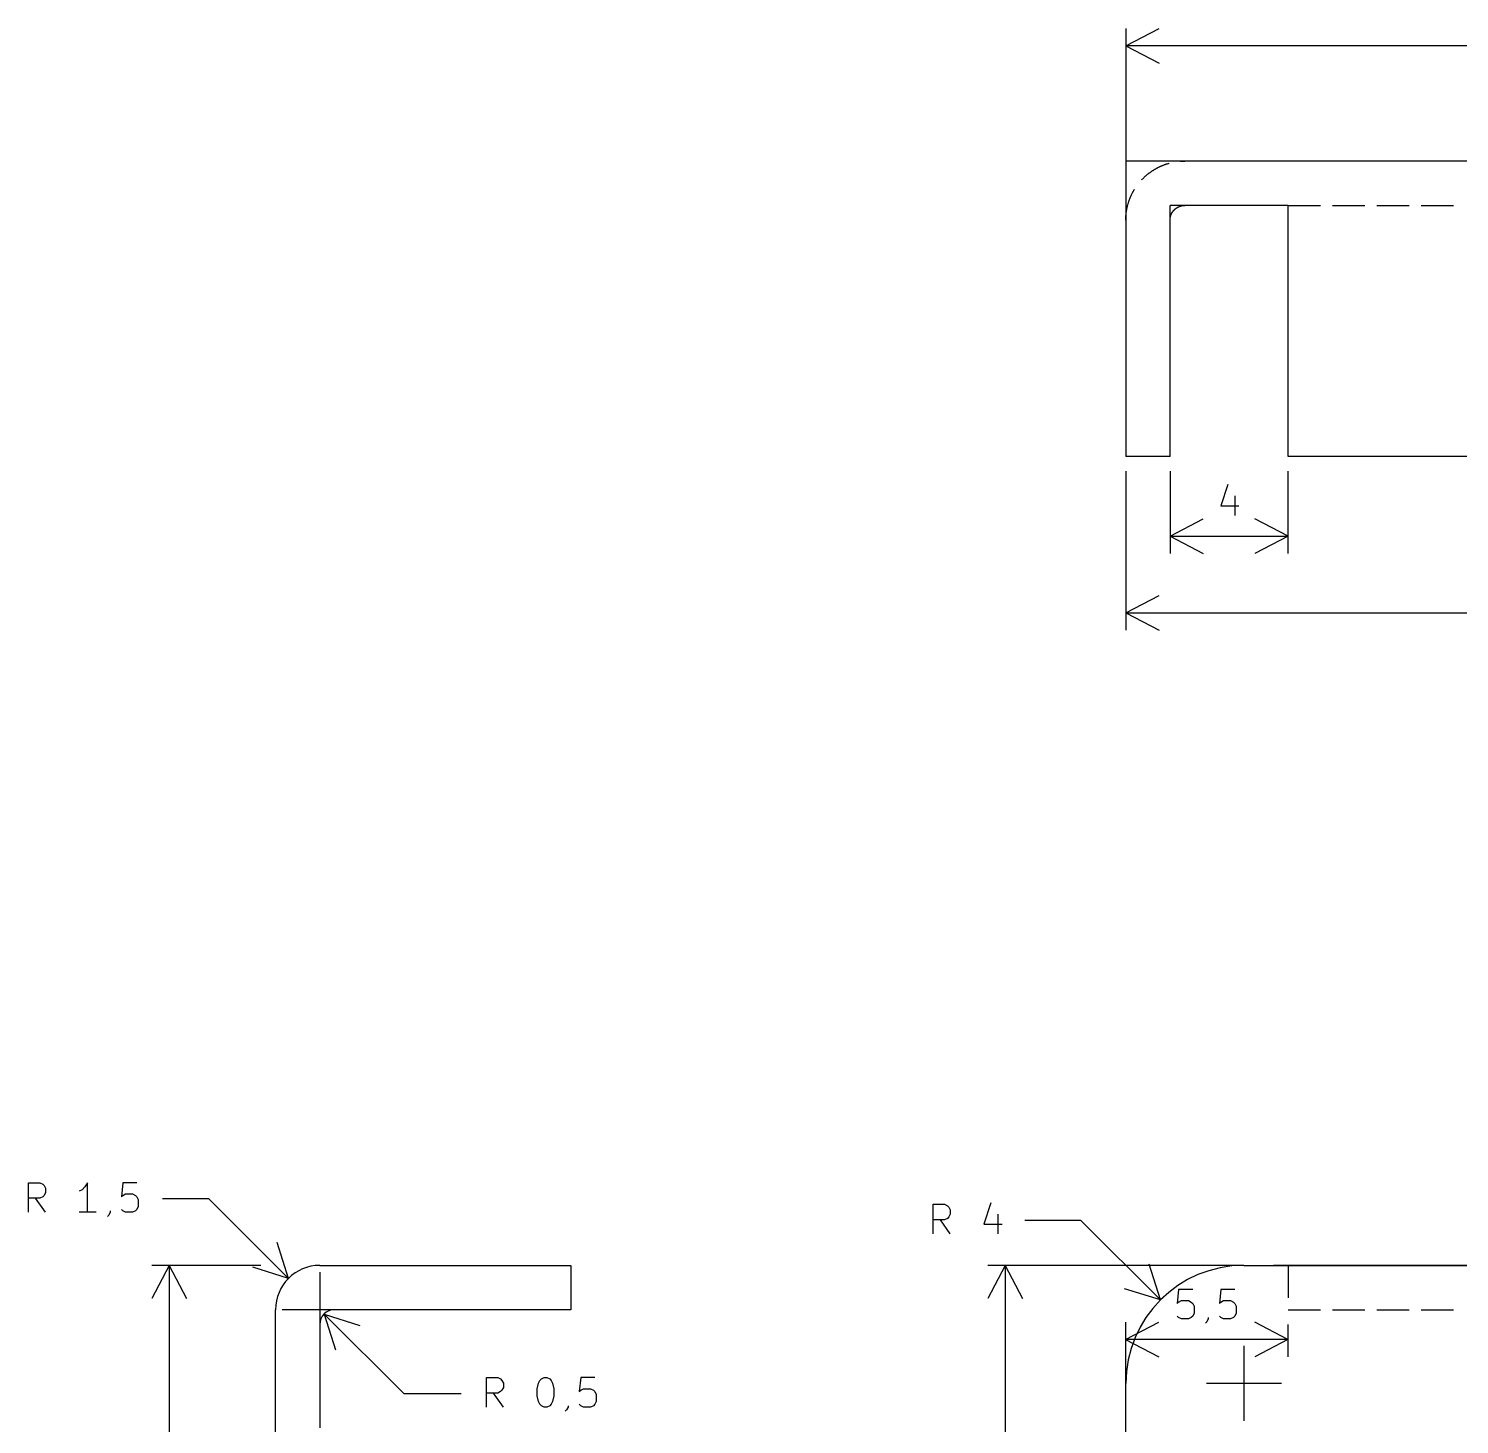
# Model space of a CAD drawing. Header units: millimetres. Extents: x 132 to 491, y -200 to -1.
# Drawn here: x 134.14 to 182.6, y -53.69 to -6.41 of the extents above; entities that cross this region are included whole.
import ezdxf

# ---------------------------------------------------------------- set-up
doc = ezdxf.new("R2010")
doc.units = ezdxf.units.MM
doc.layers.add('User.3', color=254, linetype='CONTINUOUS', true_color=0xb4dbd2)
doc.layers.add('User.4', color=57, linetype='CONTINUOUS', true_color=0x484848)

msp = doc.modelspace()

# ---------------------------------------------------------------- linework, layer by layer
at = {"layer": 'User.3', "linetype": 'CONTINUOUS'}
for p, q in [((171.3, -7), (172.426504, -6.413579)), ((171.3, -6.41358), (171.3, -15.4)), ((297.3, -7), (171.3, -7)), ((171.3, -7), (172.426504, -7.586421)), ((171.3, -10.9), (171.3, -20.9)), ((423.3, -10.9), (171.3, -10.9)), ((172.329521, -11.151237), (172.344819, -11.142835)), ((172.344819, -11.142835), (172.360189, -11.134567)), ((172.360189, -11.134567), (172.375631, -11.126433)), ((172.375631, -11.126433), (172.391143, -11.118434)), ((172.391143, -11.118434), (172.406725, -11.11057)), ((172.406725, -11.11057), (172.422374, -11.102843)), ((172.422374, -11.102843), (172.438091, -11.095253)), ((172.438091, -11.095253), (172.453873, -11.0878)), ((172.453873, -11.0878), (172.469719, -11.080485)), ((172.469719, -11.080485), (172.485629, -11.073309)), ((172.485629, -11.073309), (172.5016, -11.066272)), ((172.5016, -11.066272), (172.517633, -11.059375)), ((172.517633, -11.059375), (172.533725, -11.052617)), ((172.533725, -11.052617), (172.549875, -11.046001)), ((172.549875, -11.046001), (172.566083, -11.039525)), ((172.566083, -11.039525), (172.582346, -11.033192)), ((172.582346, -11.033192), (172.598664, -11.027)), ((172.598664, -11.027), (172.615036, -11.020951)), ((172.615036, -11.020951), (172.63146, -11.015045)), ((172.63146, -11.015045), (172.647934, -11.009283)), ((172.647934, -11.009283), (172.664458, -11.003665)), ((172.664458, -11.003665), (172.681031, -10.998191)), ((172.681031, -10.998191), (172.697651, -10.992862)), ((172.697651, -10.992862), (172.714316, -10.987678)), ((172.714316, -10.987678), (172.731027, -10.98264)), ((172.731027, -10.98264), (172.74778, -10.977748)), ((172.74778, -10.977748), (172.764576, -10.973002)), ((172.764576, -10.973002), (172.765002, -10.972884)), ((173.158526, -10.90501), (173.17594, -10.903851)), ((173.17594, -10.903851), (173.193365, -10.902845)), ((173.193365, -10.902845), (173.210797, -10.90199)), ((173.210797, -10.90199), (173.228236, -10.901288)), ((173.228236, -10.901288), (173.24568, -10.900738)), ((173.24568, -10.900738), (173.263129, -10.90034)), ((173.263129, -10.90034), (173.280581, -10.900094)), ((173.280581, -10.900094), (173.298034, -10.900001)), ((173.298034, -10.900001), (173.3, -10.9)), ((171.836622, -11.536722), (171.848575, -11.524004)), ((171.848575, -11.524004), (171.860638, -11.511391)), ((171.860638, -11.511391), (171.87281, -11.498883)), ((171.87281, -11.498883), (171.885091, -11.486482)), ((171.885091, -11.486482), (171.89748, -11.474188)), ((171.89748, -11.474188), (171.909976, -11.462004)), ((171.909976, -11.462004), (171.922578, -11.449928)), ((171.922578, -11.449928), (171.935284, -11.437963)), ((171.935284, -11.437963), (171.948095, -11.42611)), ((171.948095, -11.42611), (171.961008, -11.414368)), ((171.961008, -11.414368), (171.974024, -11.40274)), ((171.974024, -11.40274), (171.98714, -11.391226)), ((171.98714, -11.391226), (172.000356, -11.379827)), ((172.000356, -11.379827), (172.013672, -11.368543)), ((172.013672, -11.368543), (172.027085, -11.357376)), ((172.027085, -11.357376), (172.040595, -11.346327)), ((172.040595, -11.346327), (172.054201, -11.335396)), ((172.054201, -11.335396), (172.067902, -11.324584)), ((172.067902, -11.324584), (172.081697, -11.313892)), ((172.081697, -11.313892), (172.095585, -11.303321)), ((172.095585, -11.303321), (172.109564, -11.292871)), ((172.109564, -11.292871), (172.123634, -11.282544)), ((172.123634, -11.282544), (172.137794, -11.27234)), ((172.137794, -11.27234), (172.152042, -11.26226)), ((172.152042, -11.26226), (172.166377, -11.252305)), ((172.166377, -11.252305), (172.180799, -11.242475)), ((172.180799, -11.242475), (172.195306, -11.232771)), ((172.195306, -11.232771), (172.209898, -11.223195)), ((172.209898, -11.223195), (172.224572, -11.213746)), ((172.224572, -11.213746), (172.239328, -11.204425)), ((172.239328, -11.204425), (172.254165, -11.195234)), ((172.254165, -11.195234), (172.269081, -11.186172)), ((172.269081, -11.186172), (172.284076, -11.177241)), ((172.284076, -11.177241), (172.299149, -11.168441)), ((172.299149, -11.168441), (172.314297, -11.159773)), ((172.314297, -11.159773), (172.329521, -11.151237)), ((171.45899, -12.118538), (171.46588, -12.102502)), ((171.46588, -12.102502), (171.472909, -12.086527)), ((171.472909, -12.086527), (171.480077, -12.070614)), ((171.480077, -12.070614), (171.487384, -12.054763)), ((171.487384, -12.054763), (171.494829, -12.038978)), ((171.494829, -12.038978), (171.502412, -12.023258)), ((171.502412, -12.023258), (171.510131, -12.007604)), ((171.510131, -12.007604), (171.517987, -11.992019)), ((171.517987, -11.992019), (171.525978, -11.976503)), ((171.525978, -11.976503), (171.534105, -11.961057)), ((171.534105, -11.961057), (171.542366, -11.945682)), ((171.542366, -11.945682), (171.550761, -11.930381)), ((171.550761, -11.930381), (171.559289, -11.915153)), ((171.559289, -11.915153), (171.567949, -11.9)), ((171.567949, -11.9), (171.576742, -11.884923)), ((171.576742, -11.884923), (171.585665, -11.869924)), ((171.585665, -11.869924), (171.59472, -11.855003)), ((171.59472, -11.855003), (171.594951, -11.854626)), ((171.321968, -12.604381), (171.324623, -12.587131)), ((171.324623, -12.587131), (171.327429, -12.569905)), ((171.327429, -12.569905), (171.330384, -12.552704)), ((171.330384, -12.552704), (171.33349, -12.535529)), ((171.33349, -12.535529), (171.336746, -12.518382)), ((171.336746, -12.518382), (171.340151, -12.501264)), ((171.340151, -12.501264), (171.343705, -12.484177)), ((171.343705, -12.484177), (171.347408, -12.467121)), ((171.347408, -12.467121), (171.35126, -12.450098)), ((171.35126, -12.450098), (171.35526, -12.433109)), ((171.35526, -12.433109), (171.359409, -12.416156)), ((171.359409, -12.416156), (171.363705, -12.39924)), ((171.363705, -12.39924), (171.368148, -12.382362)), ((171.368148, -12.382362), (171.372739, -12.365523)), ((171.372739, -12.365523), (171.377477, -12.348725)), ((171.377477, -12.348725), (171.382361, -12.331969)), ((171.382361, -12.331969), (171.38739, -12.315257)), ((171.38739, -12.315257), (171.392566, -12.298588)), ((171.392566, -12.298588), (171.397887, -12.281966)), ((171.397887, -12.281966), (171.403353, -12.265391)), ((171.403353, -12.265391), (171.408963, -12.248864)), ((171.408963, -12.248864), (171.414717, -12.232386)), ((171.414717, -12.232386), (171.420615, -12.21596)), ((171.420615, -12.21596), (171.426656, -12.199585)), ((171.426656, -12.199585), (171.432839, -12.183264)), ((171.432839, -12.183264), (171.439165, -12.166998)), ((171.439165, -12.166998), (171.445632, -12.150787)), ((171.445632, -12.150787), (171.452241, -12.134633)), ((171.452241, -12.134633), (171.45899, -12.118538)), ((172.8, -20.9), (172.8, -12.4)), ((176.8, -12.4), (172.8, -12.4)), ((172.898072, -12.602589), (172.900682, -12.599092)), ((172.900682, -12.599092), (172.903323, -12.595619)), ((172.903323, -12.595619), (172.905995, -12.592169)), ((172.905995, -12.592169), (172.908696, -12.588743)), ((172.908696, -12.588743), (172.911427, -12.58534)), ((172.911427, -12.58534), (172.914188, -12.581961)), ((172.914188, -12.581961), (172.916978, -12.578606)), ((172.916978, -12.578606), (172.919797, -12.575276)), ((172.919797, -12.575276), (172.922645, -12.57197)), ((172.922645, -12.57197), (172.925522, -12.56869)), ((172.925522, -12.56869), (172.928428, -12.565435)), ((172.928428, -12.565435), (172.931361, -12.562205)), ((172.931361, -12.562205), (172.934323, -12.559001)), ((172.934323, -12.559001), (172.937313, -12.555823)), ((172.937313, -12.555823), (172.94033, -12.552671)), ((172.94033, -12.552671), (172.943375, -12.549545)), ((172.943375, -12.549545), (172.946447, -12.546447)), ((172.946447, -12.546447), (172.949545, -12.543375)), ((172.949545, -12.543375), (172.952671, -12.54033)), ((172.952671, -12.54033), (172.955823, -12.537313)), ((172.955823, -12.537313), (172.959001, -12.534323)), ((172.959001, -12.534323), (172.962205, -12.531361)), ((172.962205, -12.531361), (172.965435, -12.528428)), ((172.965435, -12.528428), (172.96869, -12.525522)), ((172.96869, -12.525522), (172.97197, -12.522645)), ((172.97197, -12.522645), (172.975276, -12.519797)), ((172.975276, -12.519797), (172.978606, -12.516978)), ((172.978606, -12.516978), (172.981961, -12.514188)), ((172.981961, -12.514188), (172.98534, -12.511427)), ((172.98534, -12.511427), (172.988743, -12.508696)), ((172.988743, -12.508696), (172.992169, -12.505995)), ((172.992169, -12.505995), (172.995619, -12.503323)), ((172.995619, -12.503323), (172.999092, -12.500682)), ((172.999092, -12.500682), (173.002589, -12.498072)), ((173.002589, -12.498072), (173.006107, -12.495492)), ((173.006107, -12.495492), (173.009649, -12.492942)), ((173.009649, -12.492942), (173.013212, -12.490424)), ((173.013212, -12.490424), (173.016797, -12.487937)), ((173.016797, -12.487937), (173.020404, -12.485481)), ((173.020404, -12.485481), (173.024032, -12.483057)), ((173.024032, -12.483057), (173.02768, -12.480665)), ((173.02768, -12.480665), (173.03135, -12.478304)), ((173.03135, -12.478304), (173.03504, -12.475976)), ((173.03504, -12.475976), (173.038751, -12.47368)), ((173.038751, -12.47368), (173.042481, -12.471416)), ((173.042481, -12.471416), (173.046231, -12.469185)), ((173.046231, -12.469185), (173.05, -12.466987)), ((173.05, -12.466987), (173.053788, -12.464822)), ((173.053788, -12.464822), (173.057595, -12.46269)), ((173.057595, -12.46269), (173.061421, -12.460591)), ((173.061421, -12.460591), (173.065264, -12.458526)), ((173.065264, -12.458526), (173.069126, -12.456495)), ((173.069126, -12.456495), (173.073005, -12.454497)), ((173.073005, -12.454497), (173.076901, -12.452533)), ((173.076901, -12.452533), (173.080814, -12.450603)), ((173.080814, -12.450603), (173.084744, -12.448707)), ((173.084744, -12.448707), (173.088691, -12.446846)), ((173.088691, -12.446846), (173.092653, -12.445019)), ((173.092653, -12.445019), (173.096632, -12.443227)), ((173.096632, -12.443227), (173.100625, -12.44147)), ((173.100625, -12.44147), (173.104634, -12.439748)), ((173.104634, -12.439748), (173.108658, -12.43806)), ((173.108658, -12.43806), (173.112697, -12.436408)), ((173.112697, -12.436408), (173.116749, -12.434791)), ((173.116749, -12.434791), (173.120816, -12.43321)), ((173.120816, -12.43321), (173.124896, -12.431664)), ((173.124896, -12.431664), (173.12899, -12.430154)), ((173.12899, -12.430154), (173.133097, -12.428679)), ((173.133097, -12.428679), (173.137216, -12.427241)), ((173.137216, -12.427241), (173.141348, -12.425838)), ((173.141348, -12.425838), (173.145492, -12.424472)), ((173.145492, -12.424472), (173.149647, -12.423142)), ((173.149647, -12.423142), (173.153814, -12.421848)), ((173.153814, -12.421848), (173.157992, -12.42059)), ((173.157992, -12.42059), (173.162181, -12.419369)), ((173.162181, -12.419369), (173.166381, -12.418185)), ((173.166381, -12.418185), (173.17059, -12.417037)), ((173.17059, -12.417037), (173.17481, -12.415926)), ((173.17481, -12.415926), (173.179039, -12.414852)), ((173.179039, -12.414852), (173.183277, -12.413815)), ((173.183277, -12.413815), (173.187524, -12.412815)), ((173.187524, -12.412815), (173.19178, -12.411852)), ((173.19178, -12.411852), (173.196044, -12.410926)), ((173.196044, -12.410926), (173.200316, -12.410038)), ((173.200316, -12.410038), (173.204596, -12.409186)), ((173.204596, -12.409186), (173.208882, -12.408373)), ((173.208882, -12.408373), (173.213176, -12.407596)), ((173.213176, -12.407596), (173.217476, -12.406857)), ((173.217476, -12.406857), (173.221783, -12.406156)), ((173.221783, -12.406156), (173.226095, -12.405492)), ((173.226095, -12.405492), (173.230413, -12.404866)), ((173.230413, -12.404866), (173.234737, -12.404278)), ((173.234737, -12.404278), (173.239065, -12.403727)), ((173.239065, -12.403727), (173.243398, -12.403214)), ((173.243398, -12.403214), (173.247736, -12.402739)), ((173.247736, -12.402739), (173.252077, -12.402302)), ((173.252077, -12.402302), (173.256422, -12.401903)), ((173.256422, -12.401903), (173.26077, -12.401541)), ((173.26077, -12.401541), (173.265122, -12.401218)), ((173.265122, -12.401218), (173.269476, -12.400933)), ((173.269476, -12.400933), (173.273832, -12.400685)), ((173.273832, -12.400685), (173.27819, -12.400476)), ((173.27819, -12.400476), (173.28255, -12.400305)), ((173.28255, -12.400305), (173.286912, -12.400171)), ((173.286912, -12.400171), (173.291274, -12.400076)), ((173.291274, -12.400076), (173.295637, -12.400019)), ((173.295637, -12.400019), (173.3, -12.4)), ((176.8, -12.4), (177.9, -12.4)), ((176.8, -20.9), (176.8, -12.4)), ((178.3, -12.4), (179.4, -12.4)), ((179.8, -12.4), (180.9, -12.4)), ((181.3, -12.4), (182.4, -12.4)), ((171.3, -12.9), (171.300076, -12.882547)), ((171.300076, -12.882547), (171.300305, -12.865095)), ((171.300305, -12.865095), (171.300685, -12.847646)), ((171.300685, -12.847646), (171.301218, -12.830201)), ((171.301218, -12.830201), (171.301904, -12.812761)), ((171.301904, -12.812761), (171.302741, -12.795328)), ((171.302741, -12.795328), (171.30373, -12.777903)), ((171.30373, -12.777903), (171.304872, -12.760487)), ((171.304872, -12.760487), (171.306165, -12.743082)), ((171.306165, -12.743082), (171.307611, -12.725689)), ((171.307611, -12.725689), (171.309208, -12.708308)), ((171.309208, -12.708308), (171.310956, -12.690943)), ((171.310956, -12.690943), (171.312856, -12.673594)), ((171.312856, -12.673594), (171.314908, -12.656261)), ((171.314908, -12.656261), (171.31711, -12.638948)), ((171.31711, -12.638948), (171.319464, -12.621654)), ((171.319464, -12.621654), (171.321968, -12.604381)), ((172.8, -12.9), (172.800019, -12.895637)), ((172.800019, -12.895637), (172.800076, -12.891274)), ((172.800076, -12.891274), (172.800171, -12.886912)), ((172.800171, -12.886912), (172.800305, -12.88255)), ((172.800305, -12.88255), (172.800476, -12.87819)), ((172.800476, -12.87819), (172.800685, -12.873832)), ((172.800685, -12.873832), (172.800933, -12.869476)), ((172.800933, -12.869476), (172.801218, -12.865122)), ((172.801218, -12.865122), (172.801541, -12.86077)), ((172.801541, -12.86077), (172.801903, -12.856422)), ((172.801903, -12.856422), (172.802302, -12.852077)), ((172.802302, -12.852077), (172.802739, -12.847736)), ((172.802739, -12.847736), (172.803214, -12.843398)), ((172.803214, -12.843398), (172.803727, -12.839065)), ((172.803727, -12.839065), (172.804278, -12.834737)), ((172.804278, -12.834737), (172.804866, -12.830413)), ((172.804866, -12.830413), (172.805492, -12.826095)), ((172.805492, -12.826095), (172.806156, -12.821783)), ((172.806156, -12.821783), (172.806857, -12.817476)), ((172.806857, -12.817476), (172.807596, -12.813176)), ((172.807596, -12.813176), (172.808373, -12.808882)), ((172.808373, -12.808882), (172.809186, -12.804596)), ((172.809186, -12.804596), (172.810038, -12.800316)), ((172.810038, -12.800316), (172.810926, -12.796044)), ((172.810926, -12.796044), (172.811852, -12.79178)), ((172.811852, -12.79178), (172.812815, -12.787524)), ((172.812815, -12.787524), (172.813815, -12.783277)), ((172.813815, -12.783277), (172.814852, -12.779039)), ((172.814852, -12.779039), (172.815926, -12.77481)), ((172.815926, -12.77481), (172.817037, -12.77059)), ((172.817037, -12.77059), (172.818185, -12.766381)), ((172.818185, -12.766381), (172.819369, -12.762181)), ((172.819369, -12.762181), (172.82059, -12.757992)), ((172.82059, -12.757992), (172.821848, -12.753814)), ((172.821848, -12.753814), (172.823142, -12.749647)), ((172.823142, -12.749647), (172.824472, -12.745492)), ((172.824472, -12.745492), (172.825838, -12.741348)), ((172.825838, -12.741348), (172.827241, -12.737216)), ((172.827241, -12.737216), (172.828679, -12.733097)), ((172.828679, -12.733097), (172.830154, -12.72899)), ((172.830154, -12.72899), (172.831664, -12.724896)), ((172.831664, -12.724896), (172.83321, -12.720816)), ((172.83321, -12.720816), (172.834791, -12.716749)), ((172.834791, -12.716749), (172.836408, -12.712697)), ((172.836408, -12.712697), (172.83806, -12.708658)), ((172.83806, -12.708658), (172.839748, -12.704634)), ((172.839748, -12.704634), (172.84147, -12.700625)), ((172.84147, -12.700625), (172.843227, -12.696632)), ((172.843227, -12.696632), (172.845019, -12.692653)), ((172.845019, -12.692653), (172.846846, -12.688691)), ((172.846846, -12.688691), (172.848707, -12.684744)), ((172.848707, -12.684744), (172.850603, -12.680814)), ((172.850603, -12.680814), (172.852533, -12.676901)), ((172.852533, -12.676901), (172.854497, -12.673005)), ((172.854497, -12.673005), (172.856495, -12.669126)), ((172.856495, -12.669126), (172.858526, -12.665264)), ((172.858526, -12.665264), (172.860591, -12.661421)), ((172.860591, -12.661421), (172.86269, -12.657595)), ((172.86269, -12.657595), (172.864822, -12.653788)), ((172.864822, -12.653788), (172.866987, -12.65)), ((172.866987, -12.65), (172.869185, -12.646231)), ((172.869185, -12.646231), (172.871416, -12.642481)), ((172.871416, -12.642481), (172.87368, -12.638751)), ((172.87368, -12.638751), (172.875976, -12.63504)), ((172.875976, -12.63504), (172.878304, -12.63135)), ((172.878304, -12.63135), (172.880665, -12.62768)), ((172.880665, -12.62768), (172.883057, -12.624032)), ((172.883057, -12.624032), (172.885481, -12.620404)), ((172.885481, -12.620404), (172.887937, -12.616797)), ((172.887937, -12.616797), (172.890424, -12.613212)), ((172.890424, -12.613212), (172.892942, -12.609649)), ((172.892942, -12.609649), (172.895492, -12.606107)), ((172.895492, -12.606107), (172.898072, -12.602589)), ((172.8, -20.9), (171.3, -20.9)), ((417.8, -20.9), (176.8, -20.9)), ((171.3, -21.4), (171.3, -26.78642)), ((172.8, -21.4), (172.8, -24.18642)), ((176.8, -24.18642), (176.8, -21.4)), ((174.752381, -21.8572), (174.514286, -22.571485)), ((174.990476, -22.238152), (174.990476, -22.904819)), ((174.514286, -22.571485), (175.133333, -22.571485)), ((172.8, -23.6), (173.926504, -23.013579)), ((176.8, -23.6), (175.673496, -23.013579)), ((172.8, -23.6), (176.8, -23.6)), ((172.8, -23.6), (173.926504, -24.186421)), ((176.8, -23.6), (175.673496, -24.186421)), ((171.3, -26.2), (172.426504, -25.613579)), ((171.3, -26.2), (423.3, -26.2)), ((171.3, -26.2), (172.426504, -26.786421)), ((134.136667, -46.500082), (134.136667, -45.500082)), ((134.136667, -45.500082), (134.517619, -45.500082)), ((134.517619, -45.500082), (134.612857, -45.547701)), ((134.612857, -45.547701), (134.660476, -45.59532)), ((136.136667, -45.500082), (136.041429, -45.642939)), ((136.136667, -46.500082), (136.136667, -45.500082)), ((137.327143, -45.500082), (137.279524, -45.976272)), ((137.803333, -45.500082), (137.327143, -45.500082)), ((134.517619, -46.023891), (134.136667, -46.023891)), ((134.708095, -46.500082), (134.374762, -46.023891)), ((134.612857, -45.976272), (134.517619, -46.023891)), ((134.660476, -45.928653), (134.612857, -45.976272)), ((134.660476, -45.59532), (134.708095, -45.690558)), ((134.708095, -45.833415), (134.660476, -45.928653)), ((134.708095, -45.690558), (134.708095, -45.833415)), ((135.946191, -45.738177), (135.850953, -45.785796)), ((136.041429, -45.642939), (135.946191, -45.738177)), ((137.279524, -45.976272), (137.327143, -45.928653)), ((137.327143, -45.928653), (137.422381, -45.881034)), ((137.422381, -45.881034), (137.660476, -45.881034)), ((137.660476, -45.881034), (137.755714, -45.928653)), ((137.755714, -45.928653), (137.803333, -45.976272)), ((137.803333, -45.976272), (137.850952, -46.07151)), ((136.422381, -46.500082), (135.850953, -46.500082)), ((136.898572, -46.500082), (136.850953, -46.59532)), ((136.898572, -46.452463), (136.898572, -46.500082)), ((137.327143, -46.452463), (137.279524, -46.404843)), ((137.422381, -46.500082), (137.327143, -46.452463)), ((137.660476, -46.500082), (137.422381, -46.500082)), ((137.755714, -46.452463), (137.660476, -46.500082)), ((137.803333, -46.404843), (137.755714, -46.452463)), ((137.850952, -46.309605), (137.803333, -46.404843)), ((137.850952, -46.07151), (137.850952, -46.309605)), ((140.245263, -46.045263), (138.666429, -46.045263)), ((142.93934, -48.73934), (140.245263, -46.045263)), ((164.780952, -47.232315), (164.780952, -46.232315)), ((164.780952, -46.232315), (165.161904, -46.232315)), ((165.161904, -46.232315), (165.257142, -46.279934)), ((165.257142, -46.279934), (165.304761, -46.327553)), ((165.304761, -46.327553), (165.35238, -46.422791)), ((165.35238, -46.422791), (165.35238, -46.565648)), ((166.733333, -46.184696), (166.495238, -46.898981)), ((136.850953, -46.59532), (136.803334, -46.642939)), ((165.161904, -46.756124), (164.780952, -46.756124)), ((165.35238, -47.232315), (165.019047, -46.756124)), ((165.257142, -46.708505), (165.161904, -46.756124)), ((165.304761, -46.660886), (165.257142, -46.708505)), ((165.35238, -46.565648), (165.304761, -46.660886)), ((166.495238, -46.898981), (167.114285, -46.898981)), ((166.971428, -46.565648), (166.971428, -47.232315)), ((169.777496, -46.777496), (167.882143, -46.777496)), ((172.471573, -49.471573), (169.777496, -46.777496)), ((142.93934, -48.73934), (142.557444, -47.528119)), ((138.9, -48.3), (138.313579, -49.426504)), ((142, -48.3), (138.31358, -48.3)), ((138.9, -48.3), (138.9, -107.3)), ((138.9, -48.3), (139.486421, -49.426504)), ((142.93934, -48.73934), (141.728119, -48.357444)), ((144, -48.3), (152.5, -48.3)), ((152.5, -48.3), (152.5, -49.8)), ((167.21, -48.3), (166.623579, -49.426504)), ((175.3, -48.3), (166.62358, -48.3)), ((167.21, -48.3), (167.21, -166.3)), ((167.21, -48.3), (167.796421, -49.426504)), ((172.471573, -49.471573), (172.089677, -48.260352)), ((175.3, -48.3), (419.3, -48.3)), ((232.78642, -48.3), (176.3, -48.3)), ((176.8, -48.3), (176.8, -49.4)), ((144, -48.53), (144, -51.07)), ((144, -48.53), (144, -51.07)), ((172.471573, -49.471573), (171.260352, -49.089677)), ((173.090638, -49.1118), (173.043019, -49.58799)), ((173.566828, -49.1118), (173.090638, -49.1118)), ((174.519209, -49.1118), (174.47159, -49.58799)), ((174.995399, -49.1118), (174.519209, -49.1118)), ((142.5, -164.8), (142.5, -49.8)), ((145.27, -49.8), (142.73, -49.8)), ((145.27, -49.8), (142.73, -49.8)), ((152.5, -49.8), (144.5, -49.8)), ((173.043019, -49.58799), (173.090638, -49.540371)), ((173.090638, -49.540371), (173.185876, -49.492752)), ((173.185876, -49.492752), (173.423971, -49.492752)), ((173.423971, -49.492752), (173.519209, -49.540371)), ((173.519209, -49.540371), (173.566828, -49.58799)), ((173.566828, -49.58799), (173.614447, -49.683228)), ((173.614447, -49.683228), (173.614447, -49.921323)), ((174.47159, -49.58799), (174.519209, -49.540371)), ((174.519209, -49.540371), (174.614447, -49.492752)), ((174.614447, -49.492752), (174.852542, -49.492752)), ((174.852542, -49.492752), (174.94778, -49.540371)), ((174.94778, -49.540371), (174.995399, -49.58799)), ((174.995399, -49.58799), (175.043018, -49.683228)), ((175.043018, -49.683228), (175.043018, -49.921323)), ((176.8, -49.8), (177.9, -49.8)), ((178.3, -49.8), (179.4, -49.8)), ((179.8, -49.8), (180.9, -49.8)), ((181.3, -49.8), (182.4, -49.8)), ((144, -50.3), (144, -53.8)), ((144.15, -49.95), (146.844077, -52.644077)), ((144.15, -49.95), (145.361221, -50.331896)), ((144.15, -49.95), (144.531896, -51.161221)), ((171.293019, -50.806981), (172.419523, -50.22056)), ((171.293019, -50.220561), (171.293019, -52.806981)), ((173.090638, -50.064181), (173.043019, -50.016561)), ((173.185876, -50.1118), (173.090638, -50.064181)), ((173.423971, -50.1118), (173.185876, -50.1118)), ((173.519209, -50.064181), (173.423971, -50.1118)), ((173.566828, -50.016561), (173.519209, -50.064181)), ((173.614447, -49.921323), (173.566828, -50.016561)), ((174.043019, -50.207038), (173.9954, -50.254657)), ((174.090638, -50.1118), (174.043019, -50.207038)), ((174.090638, -50.064181), (174.090638, -50.1118)), ((174.519209, -50.064181), (174.47159, -50.016561)), ((174.614447, -50.1118), (174.519209, -50.064181)), ((174.852542, -50.1118), (174.614447, -50.1118)), ((174.94778, -50.064181), (174.852542, -50.1118)), ((174.995399, -50.016561), (174.94778, -50.064181)), ((175.043018, -49.921323), (174.995399, -50.016561)), ((176.793019, -50.806981), (175.666515, -50.22056)), ((176.793019, -50.306981), (176.793019, -51.393401)), ((176.793019, -50.806981), (171.293019, -50.806981)), ((171.293019, -50.806981), (172.419523, -51.393402)), ((176.793019, -50.806981), (175.666515, -51.393402)), ((175.3, -51.03), (175.3, -53.57)), ((149.646667, -53.098896), (149.646667, -52.098896)), ((149.646667, -52.098896), (150.027619, -52.098896)), ((150.027619, -52.098896), (150.122857, -52.146515)), ((150.122857, -52.146515), (150.170476, -52.194134)), ((150.170476, -52.194134), (150.218095, -52.289372)), ((150.218095, -52.289372), (150.218095, -52.432229)), ((151.360953, -52.479848), (151.408572, -52.289372)), ((151.408572, -52.289372), (151.456191, -52.194134)), ((151.456191, -52.194134), (151.50381, -52.146515)), ((151.50381, -52.146515), (151.599048, -52.098896)), ((151.599048, -52.098896), (151.694286, -52.098896)), ((151.694286, -52.098896), (151.789524, -52.146515)), ((151.789524, -52.146515), (151.837143, -52.194134)), ((151.837143, -52.194134), (151.884762, -52.289372)), ((151.884762, -52.289372), (151.932381, -52.479848)), ((152.837143, -52.098896), (152.789524, -52.575086)), ((153.313333, -52.098896), (152.837143, -52.098896)), ((171.3, -162.3), (171.3, -52.3)), ((176.57, -52.3), (174.03, -52.3)), ((146.844077, -52.644077), (148.783572, -52.644077)), ((150.027619, -52.622705), (149.646667, -52.622705)), ((150.218095, -53.098896), (149.884762, -52.622705)), ((150.122857, -52.575086), (150.027619, -52.622705)), ((150.170476, -52.527467), (150.122857, -52.575086)), ((150.218095, -52.432229), (150.170476, -52.527467)), ((151.360953, -52.717943), (151.360953, -52.479848)), ((151.408572, -52.908419), (151.360953, -52.717943)), ((151.932381, -52.717943), (151.884762, -52.908419)), ((151.932381, -52.479848), (151.932381, -52.717943)), ((152.789524, -52.575086), (152.837143, -52.527467)), ((152.837143, -52.527467), (152.932381, -52.479848)), ((152.932381, -52.479848), (153.170476, -52.479848)), ((153.170476, -52.479848), (153.265714, -52.527467)), ((153.265714, -52.527467), (153.313333, -52.575086)), ((153.313333, -52.575086), (153.360952, -52.670324)), ((153.360952, -52.670324), (153.360952, -52.908419)), ((151.456191, -53.003657), (151.408572, -52.908419)), ((151.50381, -53.051277), (151.456191, -53.003657)), ((151.599048, -53.098896), (151.50381, -53.051277)), ((151.694286, -53.098896), (151.599048, -53.098896)), ((151.789524, -53.051277), (151.694286, -53.098896)), ((151.837143, -53.003657), (151.789524, -53.051277)), ((151.884762, -52.908419), (151.837143, -53.003657)), ((152.360953, -53.194134), (152.313334, -53.241753)), ((152.408572, -53.098896), (152.360953, -53.194134)), ((152.408572, -53.051277), (152.408572, -53.098896)), ((152.837143, -53.051277), (152.789524, -53.003657)), ((152.932381, -53.098896), (152.837143, -53.051277)), ((153.170476, -53.098896), (152.932381, -53.098896)), ((153.265714, -53.051277), (153.170476, -53.098896)), ((153.313333, -53.003657), (153.265714, -53.051277)), ((153.360952, -52.908419), (153.313333, -53.003657))]:
    msp.add_line(p, q, dxfattribs=at)
at = {"layer": 'User.3'}
for centre, radius in [((144, -49.8), 1.5), ((175.3, -52.3), 4), ((144.5, -50.3), 0.5)]:
    msp.add_arc(centre, radius, 90, 180, dxfattribs=at)
at = {"layer": 'User.4', "linetype": 'CONTINUOUS'}
for p, q in [((171.3, -10.9), (171.3, -20.9)), ((423.3, -10.9), (171.3, -10.9)), ((172.329521, -11.151237), (172.344819, -11.142835)), ((172.344819, -11.142835), (172.360189, -11.134567)), ((172.360189, -11.134567), (172.375631, -11.126433)), ((172.375631, -11.126433), (172.391143, -11.118434)), ((172.391143, -11.118434), (172.406725, -11.11057)), ((172.406725, -11.11057), (172.422374, -11.102843)), ((172.422374, -11.102843), (172.438091, -11.095253)), ((172.438091, -11.095253), (172.453873, -11.0878)), ((172.453873, -11.0878), (172.469719, -11.080485)), ((172.469719, -11.080485), (172.485629, -11.073309)), ((172.485629, -11.073309), (172.5016, -11.066272)), ((172.5016, -11.066272), (172.517633, -11.059375)), ((172.517633, -11.059375), (172.533725, -11.052617)), ((172.533725, -11.052617), (172.549875, -11.046001)), ((172.549875, -11.046001), (172.566083, -11.039525)), ((172.566083, -11.039525), (172.582346, -11.033192)), ((172.582346, -11.033192), (172.598664, -11.027)), ((172.598664, -11.027), (172.615036, -11.020951)), ((172.615036, -11.020951), (172.63146, -11.015045)), ((172.63146, -11.015045), (172.647934, -11.009283)), ((172.647934, -11.009283), (172.664458, -11.003665)), ((172.664458, -11.003665), (172.681031, -10.998191)), ((172.681031, -10.998191), (172.697651, -10.992862)), ((172.697651, -10.992862), (172.714316, -10.987678)), ((172.714316, -10.987678), (172.731027, -10.98264)), ((172.731027, -10.98264), (172.74778, -10.977748)), ((172.74778, -10.977748), (172.764576, -10.973002)), ((172.764576, -10.973002), (172.765002, -10.972884)), ((173.158526, -10.90501), (173.17594, -10.903851)), ((173.17594, -10.903851), (173.193365, -10.902845)), ((173.193365, -10.902845), (173.210797, -10.90199)), ((173.210797, -10.90199), (173.228236, -10.901288)), ((173.228236, -10.901288), (173.24568, -10.900738)), ((173.24568, -10.900738), (173.263129, -10.90034)), ((173.263129, -10.90034), (173.280581, -10.900094)), ((173.280581, -10.900094), (173.298034, -10.900001)), ((173.298034, -10.900001), (173.3, -10.9)), ((171.836622, -11.536722), (171.848575, -11.524004)), ((171.848575, -11.524004), (171.860638, -11.511391)), ((171.860638, -11.511391), (171.87281, -11.498883)), ((171.87281, -11.498883), (171.885091, -11.486482)), ((171.885091, -11.486482), (171.89748, -11.474188)), ((171.89748, -11.474188), (171.909976, -11.462004)), ((171.909976, -11.462004), (171.922578, -11.449928)), ((171.922578, -11.449928), (171.935284, -11.437963)), ((171.935284, -11.437963), (171.948095, -11.42611)), ((171.948095, -11.42611), (171.961008, -11.414368)), ((171.961008, -11.414368), (171.974024, -11.40274)), ((171.974024, -11.40274), (171.98714, -11.391226)), ((171.98714, -11.391226), (172.000356, -11.379827)), ((172.000356, -11.379827), (172.013672, -11.368543)), ((172.013672, -11.368543), (172.027085, -11.357376)), ((172.027085, -11.357376), (172.040595, -11.346327)), ((172.040595, -11.346327), (172.054201, -11.335396)), ((172.054201, -11.335396), (172.067902, -11.324584)), ((172.067902, -11.324584), (172.081697, -11.313892)), ((172.081697, -11.313892), (172.095585, -11.303321)), ((172.095585, -11.303321), (172.109564, -11.292871)), ((172.109564, -11.292871), (172.123634, -11.282544)), ((172.123634, -11.282544), (172.137794, -11.27234)), ((172.137794, -11.27234), (172.152042, -11.26226)), ((172.152042, -11.26226), (172.166377, -11.252305)), ((172.166377, -11.252305), (172.180799, -11.242475)), ((172.180799, -11.242475), (172.195306, -11.232771)), ((172.195306, -11.232771), (172.209898, -11.223195)), ((172.209898, -11.223195), (172.224572, -11.213746)), ((172.224572, -11.213746), (172.239328, -11.204425)), ((172.239328, -11.204425), (172.254165, -11.195234)), ((172.254165, -11.195234), (172.269081, -11.186172)), ((172.269081, -11.186172), (172.284076, -11.177241)), ((172.284076, -11.177241), (172.299149, -11.168441)), ((172.299149, -11.168441), (172.314297, -11.159773)), ((172.314297, -11.159773), (172.329521, -11.151237)), ((171.45899, -12.118538), (171.46588, -12.102502)), ((171.46588, -12.102502), (171.472909, -12.086527)), ((171.472909, -12.086527), (171.480077, -12.070614)), ((171.480077, -12.070614), (171.487384, -12.054763)), ((171.487384, -12.054763), (171.494829, -12.038978)), ((171.494829, -12.038978), (171.502412, -12.023258)), ((171.502412, -12.023258), (171.510131, -12.007604)), ((171.510131, -12.007604), (171.517987, -11.992019)), ((171.517987, -11.992019), (171.525978, -11.976503)), ((171.525978, -11.976503), (171.534105, -11.961057)), ((171.534105, -11.961057), (171.542366, -11.945682)), ((171.542366, -11.945682), (171.550761, -11.930381)), ((171.550761, -11.930381), (171.559289, -11.915153)), ((171.559289, -11.915153), (171.567949, -11.9)), ((171.567949, -11.9), (171.576742, -11.884923)), ((171.576742, -11.884923), (171.585665, -11.869924)), ((171.585665, -11.869924), (171.59472, -11.855003)), ((171.59472, -11.855003), (171.594951, -11.854626)), ((171.321968, -12.604381), (171.324623, -12.587131)), ((171.324623, -12.587131), (171.327429, -12.569905)), ((171.327429, -12.569905), (171.330384, -12.552704)), ((171.330384, -12.552704), (171.33349, -12.535529)), ((171.33349, -12.535529), (171.336746, -12.518382)), ((171.336746, -12.518382), (171.340151, -12.501264)), ((171.340151, -12.501264), (171.343705, -12.484177)), ((171.343705, -12.484177), (171.347408, -12.467121)), ((171.347408, -12.467121), (171.35126, -12.450098)), ((171.35126, -12.450098), (171.35526, -12.433109)), ((171.35526, -12.433109), (171.359409, -12.416156)), ((171.359409, -12.416156), (171.363705, -12.39924)), ((171.363705, -12.39924), (171.368148, -12.382362)), ((171.368148, -12.382362), (171.372739, -12.365523)), ((171.372739, -12.365523), (171.377477, -12.348725)), ((171.377477, -12.348725), (171.382361, -12.331969)), ((171.382361, -12.331969), (171.38739, -12.315257)), ((171.38739, -12.315257), (171.392566, -12.298588)), ((171.392566, -12.298588), (171.397887, -12.281966)), ((171.397887, -12.281966), (171.403353, -12.265391)), ((171.403353, -12.265391), (171.408963, -12.248864)), ((171.408963, -12.248864), (171.414717, -12.232386)), ((171.414717, -12.232386), (171.420615, -12.21596)), ((171.420615, -12.21596), (171.426656, -12.199585)), ((171.426656, -12.199585), (171.432839, -12.183264)), ((171.432839, -12.183264), (171.439165, -12.166998)), ((171.439165, -12.166998), (171.445632, -12.150787)), ((171.445632, -12.150787), (171.452241, -12.134633)), ((171.452241, -12.134633), (171.45899, -12.118538)), ((172.8, -20.9), (172.8, -12.4)), ((176.8, -12.4), (172.8, -12.4)), ((172.898072, -12.602589), (172.900682, -12.599092)), ((172.900682, -12.599092), (172.903323, -12.595619)), ((172.903323, -12.595619), (172.905995, -12.592169)), ((172.905995, -12.592169), (172.908696, -12.588743)), ((172.908696, -12.588743), (172.911427, -12.58534)), ((172.911427, -12.58534), (172.914188, -12.581961)), ((172.914188, -12.581961), (172.916978, -12.578606)), ((172.916978, -12.578606), (172.919797, -12.575276)), ((172.919797, -12.575276), (172.922645, -12.57197)), ((172.922645, -12.57197), (172.925522, -12.56869)), ((172.925522, -12.56869), (172.928428, -12.565435)), ((172.928428, -12.565435), (172.931361, -12.562205)), ((172.931361, -12.562205), (172.934323, -12.559001)), ((172.934323, -12.559001), (172.937313, -12.555823)), ((172.937313, -12.555823), (172.94033, -12.552671)), ((172.94033, -12.552671), (172.943375, -12.549545)), ((172.943375, -12.549545), (172.946447, -12.546447)), ((172.946447, -12.546447), (172.949545, -12.543375)), ((172.949545, -12.543375), (172.952671, -12.54033)), ((172.952671, -12.54033), (172.955823, -12.537313)), ((172.955823, -12.537313), (172.959001, -12.534323)), ((172.959001, -12.534323), (172.962205, -12.531361)), ((172.962205, -12.531361), (172.965435, -12.528428)), ((172.965435, -12.528428), (172.96869, -12.525522)), ((172.96869, -12.525522), (172.97197, -12.522645)), ((172.97197, -12.522645), (172.975276, -12.519797)), ((172.975276, -12.519797), (172.978606, -12.516978)), ((172.978606, -12.516978), (172.981961, -12.514188)), ((172.981961, -12.514188), (172.98534, -12.511427)), ((172.98534, -12.511427), (172.988743, -12.508696)), ((172.988743, -12.508696), (172.992169, -12.505995)), ((172.992169, -12.505995), (172.995619, -12.503323)), ((172.995619, -12.503323), (172.999092, -12.500682)), ((172.999092, -12.500682), (173.002589, -12.498072)), ((173.002589, -12.498072), (173.006107, -12.495492)), ((173.006107, -12.495492), (173.009649, -12.492942)), ((173.009649, -12.492942), (173.013212, -12.490424)), ((173.013212, -12.490424), (173.016797, -12.487937)), ((173.016797, -12.487937), (173.020404, -12.485481)), ((173.020404, -12.485481), (173.024032, -12.483057)), ((173.024032, -12.483057), (173.02768, -12.480665)), ((173.02768, -12.480665), (173.03135, -12.478304)), ((173.03135, -12.478304), (173.03504, -12.475976)), ((173.03504, -12.475976), (173.038751, -12.47368)), ((173.038751, -12.47368), (173.042481, -12.471416)), ((173.042481, -12.471416), (173.046231, -12.469185)), ((173.046231, -12.469185), (173.05, -12.466987)), ((173.05, -12.466987), (173.053788, -12.464822)), ((173.053788, -12.464822), (173.057595, -12.46269)), ((173.057595, -12.46269), (173.061421, -12.460591)), ((173.061421, -12.460591), (173.065264, -12.458526)), ((173.065264, -12.458526), (173.069126, -12.456495)), ((173.069126, -12.456495), (173.073005, -12.454497)), ((173.073005, -12.454497), (173.076901, -12.452533)), ((173.076901, -12.452533), (173.080814, -12.450603)), ((173.080814, -12.450603), (173.084744, -12.448707)), ((173.084744, -12.448707), (173.088691, -12.446846)), ((173.088691, -12.446846), (173.092653, -12.445019)), ((173.092653, -12.445019), (173.096632, -12.443227)), ((173.096632, -12.443227), (173.100625, -12.44147)), ((173.100625, -12.44147), (173.104634, -12.439748)), ((173.104634, -12.439748), (173.108658, -12.43806)), ((173.108658, -12.43806), (173.112697, -12.436408)), ((173.112697, -12.436408), (173.116749, -12.434791)), ((173.116749, -12.434791), (173.120816, -12.43321)), ((173.120816, -12.43321), (173.124896, -12.431664)), ((173.124896, -12.431664), (173.12899, -12.430154)), ((173.12899, -12.430154), (173.133097, -12.428679)), ((173.133097, -12.428679), (173.137216, -12.427241)), ((173.137216, -12.427241), (173.141348, -12.425838)), ((173.141348, -12.425838), (173.145492, -12.424472)), ((173.145492, -12.424472), (173.149647, -12.423142)), ((173.149647, -12.423142), (173.153814, -12.421848)), ((173.153814, -12.421848), (173.157992, -12.42059)), ((173.157992, -12.42059), (173.162181, -12.419369)), ((173.162181, -12.419369), (173.166381, -12.418185)), ((173.166381, -12.418185), (173.17059, -12.417037)), ((173.17059, -12.417037), (173.17481, -12.415926)), ((173.17481, -12.415926), (173.179039, -12.414852)), ((173.179039, -12.414852), (173.183277, -12.413815)), ((173.183277, -12.413815), (173.187524, -12.412815)), ((173.187524, -12.412815), (173.19178, -12.411852)), ((173.19178, -12.411852), (173.196044, -12.410926)), ((173.196044, -12.410926), (173.200316, -12.410038)), ((173.200316, -12.410038), (173.204596, -12.409186)), ((173.204596, -12.409186), (173.208882, -12.408373)), ((173.208882, -12.408373), (173.213176, -12.407596)), ((173.213176, -12.407596), (173.217476, -12.406857)), ((173.217476, -12.406857), (173.221783, -12.406156)), ((173.221783, -12.406156), (173.226095, -12.405492)), ((173.226095, -12.405492), (173.230413, -12.404866)), ((173.230413, -12.404866), (173.234737, -12.404278)), ((173.234737, -12.404278), (173.239065, -12.403727)), ((173.239065, -12.403727), (173.243398, -12.403214)), ((173.243398, -12.403214), (173.247736, -12.402739)), ((173.247736, -12.402739), (173.252077, -12.402302)), ((173.252077, -12.402302), (173.256422, -12.401903)), ((173.256422, -12.401903), (173.26077, -12.401541)), ((173.26077, -12.401541), (173.265122, -12.401218)), ((173.265122, -12.401218), (173.269476, -12.400933)), ((173.269476, -12.400933), (173.273832, -12.400685)), ((173.273832, -12.400685), (173.27819, -12.400476)), ((173.27819, -12.400476), (173.28255, -12.400305)), ((173.28255, -12.400305), (173.286912, -12.400171)), ((173.286912, -12.400171), (173.291274, -12.400076)), ((173.291274, -12.400076), (173.295637, -12.400019)), ((173.295637, -12.400019), (173.3, -12.4)), ((176.8, -12.4), (177.9, -12.4)), ((176.8, -20.9), (176.8, -12.4)), ((178.3, -12.4), (179.4, -12.4)), ((179.8, -12.4), (180.9, -12.4)), ((181.3, -12.4), (182.4, -12.4)), ((171.3, -12.9), (171.300076, -12.882547)), ((171.300076, -12.882547), (171.300305, -12.865095)), ((171.300305, -12.865095), (171.300685, -12.847646)), ((171.300685, -12.847646), (171.301218, -12.830201)), ((171.301218, -12.830201), (171.301904, -12.812761)), ((171.301904, -12.812761), (171.302741, -12.795328)), ((171.302741, -12.795328), (171.30373, -12.777903)), ((171.30373, -12.777903), (171.304872, -12.760487)), ((171.304872, -12.760487), (171.306165, -12.743082)), ((171.306165, -12.743082), (171.307611, -12.725689)), ((171.307611, -12.725689), (171.309208, -12.708308)), ((171.309208, -12.708308), (171.310956, -12.690943)), ((171.310956, -12.690943), (171.312856, -12.673594)), ((171.312856, -12.673594), (171.314908, -12.656261)), ((171.314908, -12.656261), (171.31711, -12.638948)), ((171.31711, -12.638948), (171.319464, -12.621654)), ((171.319464, -12.621654), (171.321968, -12.604381)), ((172.8, -12.9), (172.800019, -12.895637)), ((172.800019, -12.895637), (172.800076, -12.891274)), ((172.800076, -12.891274), (172.800171, -12.886912)), ((172.800171, -12.886912), (172.800305, -12.88255)), ((172.800305, -12.88255), (172.800476, -12.87819)), ((172.800476, -12.87819), (172.800685, -12.873832)), ((172.800685, -12.873832), (172.800933, -12.869476)), ((172.800933, -12.869476), (172.801218, -12.865122)), ((172.801218, -12.865122), (172.801541, -12.86077)), ((172.801541, -12.86077), (172.801903, -12.856422)), ((172.801903, -12.856422), (172.802302, -12.852077)), ((172.802302, -12.852077), (172.802739, -12.847736)), ((172.802739, -12.847736), (172.803214, -12.843398)), ((172.803214, -12.843398), (172.803727, -12.839065)), ((172.803727, -12.839065), (172.804278, -12.834737)), ((172.804278, -12.834737), (172.804866, -12.830413)), ((172.804866, -12.830413), (172.805492, -12.826095)), ((172.805492, -12.826095), (172.806156, -12.821783)), ((172.806156, -12.821783), (172.806857, -12.817476)), ((172.806857, -12.817476), (172.807596, -12.813176)), ((172.807596, -12.813176), (172.808373, -12.808882)), ((172.808373, -12.808882), (172.809186, -12.804596)), ((172.809186, -12.804596), (172.810038, -12.800316)), ((172.810038, -12.800316), (172.810926, -12.796044)), ((172.810926, -12.796044), (172.811852, -12.79178)), ((172.811852, -12.79178), (172.812815, -12.787524)), ((172.812815, -12.787524), (172.813815, -12.783277)), ((172.813815, -12.783277), (172.814852, -12.779039)), ((172.814852, -12.779039), (172.815926, -12.77481)), ((172.815926, -12.77481), (172.817037, -12.77059)), ((172.817037, -12.77059), (172.818185, -12.766381)), ((172.818185, -12.766381), (172.819369, -12.762181)), ((172.819369, -12.762181), (172.82059, -12.757992)), ((172.82059, -12.757992), (172.821848, -12.753814)), ((172.821848, -12.753814), (172.823142, -12.749647)), ((172.823142, -12.749647), (172.824472, -12.745492)), ((172.824472, -12.745492), (172.825838, -12.741348)), ((172.825838, -12.741348), (172.827241, -12.737216)), ((172.827241, -12.737216), (172.828679, -12.733097)), ((172.828679, -12.733097), (172.830154, -12.72899)), ((172.830154, -12.72899), (172.831664, -12.724896)), ((172.831664, -12.724896), (172.83321, -12.720816)), ((172.83321, -12.720816), (172.834791, -12.716749)), ((172.834791, -12.716749), (172.836408, -12.712697)), ((172.836408, -12.712697), (172.83806, -12.708658)), ((172.83806, -12.708658), (172.839748, -12.704634)), ((172.839748, -12.704634), (172.84147, -12.700625)), ((172.84147, -12.700625), (172.843227, -12.696632)), ((172.843227, -12.696632), (172.845019, -12.692653)), ((172.845019, -12.692653), (172.846846, -12.688691)), ((172.846846, -12.688691), (172.848707, -12.684744)), ((172.848707, -12.684744), (172.850603, -12.680814)), ((172.850603, -12.680814), (172.852533, -12.676901)), ((172.852533, -12.676901), (172.854497, -12.673005)), ((172.854497, -12.673005), (172.856495, -12.669126)), ((172.856495, -12.669126), (172.858526, -12.665264)), ((172.858526, -12.665264), (172.860591, -12.661421)), ((172.860591, -12.661421), (172.86269, -12.657595)), ((172.86269, -12.657595), (172.864822, -12.653788)), ((172.864822, -12.653788), (172.866987, -12.65)), ((172.866987, -12.65), (172.869185, -12.646231)), ((172.869185, -12.646231), (172.871416, -12.642481)), ((172.871416, -12.642481), (172.87368, -12.638751)), ((172.87368, -12.638751), (172.875976, -12.63504)), ((172.875976, -12.63504), (172.878304, -12.63135)), ((172.878304, -12.63135), (172.880665, -12.62768)), ((172.880665, -12.62768), (172.883057, -12.624032)), ((172.883057, -12.624032), (172.885481, -12.620404)), ((172.885481, -12.620404), (172.887937, -12.616797)), ((172.887937, -12.616797), (172.890424, -12.613212)), ((172.890424, -12.613212), (172.892942, -12.609649)), ((172.892942, -12.609649), (172.895492, -12.606107)), ((172.895492, -12.606107), (172.898072, -12.602589)), ((172.8, -20.9), (171.3, -20.9)), ((417.8, -20.9), (176.8, -20.9)), ((144, -48.3), (152.5, -48.3)), ((152.5, -48.3), (152.5, -49.8)), ((175.3, -48.3), (419.3, -48.3)), ((176.8, -48.3), (176.8, -49.4)), ((142.5, -164.8), (142.5, -49.8)), ((152.5, -49.8), (144.5, -49.8)), ((176.8, -49.8), (177.9, -49.8)), ((178.3, -49.8), (179.4, -49.8)), ((179.8, -49.8), (180.9, -49.8)), ((181.3, -49.8), (182.4, -49.8)), ((144, -50.3), (144, -53.8)), ((171.3, -162.3), (171.3, -52.3))]:
    msp.add_line(p, q, dxfattribs=at)
at = {"layer": 'User.4'}
for centre, radius in [((144, -49.8), 1.5), ((175.3, -52.3), 4), ((144.5, -50.3), 0.5)]:
    msp.add_arc(centre, radius, 90, 180, dxfattribs=at)

doc.saveas('drawing.dxf')
